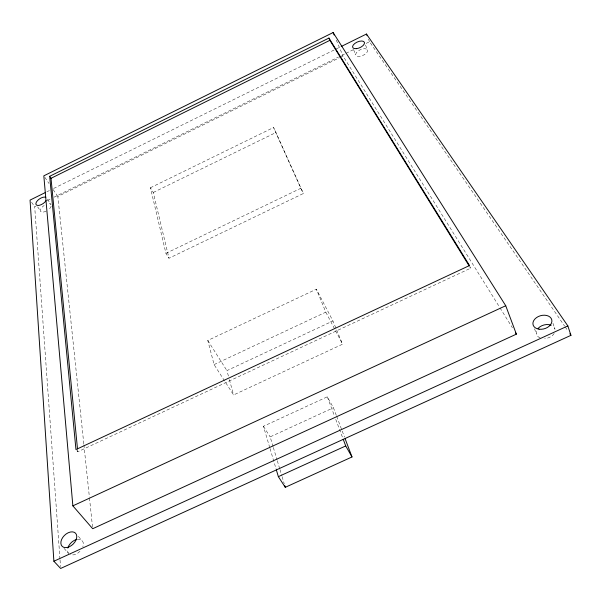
<?xml version="1.0" encoding="UTF-8"?>
<svg xmlns="http://www.w3.org/2000/svg" width="601" height="601" viewBox="0 0 601 601"><rect width="100%" height="100%" fill="white"/><g stroke="black" fill="none" stroke-linecap="round" stroke-linejoin="round"><path stroke-width="0.45" stroke-dasharray="3 2.25" d="M46.87 191.794L49.395 190.547M53.602 188.474L340.376 46.908M59.972 559.11L34.693 206.714L36.376 205.888M47.314 200.501L50.679 198.841M54.045 197.181L338.393 57.057M341.759 55.405L345.124 53.744M345.966 53.331L353.538 49.598M366.159 43.377L369.525 41.724L564.587 326.058M83.794 443.793L57.839 196.489L339.648 57.651M340.489 57.238L343.006 55.991L499.544 307.126M150.415 187.752L273.59 127.502L303.392 193.499L168.986 258.235L165.929 253.337L150.415 187.752L153.27 192.463L168.986 258.235M153.27 192.463L276.039 132.483M165.929 253.337L300.816 188.293L273.59 127.502M224.586 380.944L214.084 364.604L207.781 340.459L316.366 289.201L332.931 320.964L342.585 344.185L233.586 394.955L225.09 381.725M214.084 364.604L325.81 312.152L316.366 289.201M228.403 376.023L226.923 370.614L332.931 320.964M76.868 450.652L77.784 451.764L470.583 268.226L470.057 266.874M269.766 447.647L263.433 426.274L327.29 396.81L333.435 407.756L336.365 415.524M273.072 446.611L270.157 436.882L333.435 407.756M64.022 548.367L68.281 553.033M78.37 536.415L81.954 540.442M31.598 202.304L34.693 206.714M37.66 206.872L40.74 211.282M47.426 199.322L50.98 204.483A6.145 2.975 -33.4 0 0 48.298 203.747M565.12 326.831L567.772 330.693M44.865 177.363L49.012 183.485M53.166 189.6L57.839 196.489M207.781 340.459L226.923 370.614M263.433 426.274L270.157 436.882M500.032 307.922L512.42 327.793M469.599 266.626L470.583 268.226M325.81 312.152L342.585 344.185M300.816 188.293L303.392 193.499M336.305 40.079L343.006 55.991M353.643 49.785L355.754 54.894M365.506 45.045L367.579 50.191A6.378 3.133 -23.9 0 1 359.451 56.381A6.378 3.133 -23.9 0 1 357.986 51.1A6.378 3.133 -23.9 0 1 367.579 50.191M368.496 39.163L369.525 41.724M336.688 416.388L344.508 437.107M327.29 396.81L334.457 415.915M335.756 419.385L342.6 437.618M534.522 328.77L536.332 333.833M552.95 323.263L554.986 329.22A9.608 6.821 -15.2 0 0 552.958 326.215M273.342 447.497L277.053 459.885M277.316 460.764L279.705 468.727M279.976 469.614L281.831 475.812M282.094 476.691L284.22 483.767M270.029 448.541L276.362 469.914M229.387 379.629L233.586 394.955M83.892 444.725L89.376 496.989M89.474 497.921L92.509 526.852M77.597 449.901L77.784 451.764M60.04 560.049L60.513 566.593M554.175 333.472A9.608 6.821 -15.2 0 1 544.649 338.603M540.081 337.89A9.608 6.821 -15.2 0 1 536.866 330.212M51.138 206.166A6.145 2.975 -33.4 0 1 48.809 209.388M46.149 211.161A6.145 2.975 -33.4 0 1 40.575 210.943A6.145 2.975 -33.4 0 1 44.204 205.429M77.559 539.292A9.308 6.168 -44.6 0 1 82.878 546.73M79.941 551.327A9.308 6.168 -44.6 0 1 70.272 554.588M68.89 553.701A9.308 6.168 -44.6 0 1 67.575 549.397"/><path stroke-width="0.9" d="M333.127 32.537L43.82 175.838L72.864 505.854L92.704 528.722L516.379 334.148L505.734 305.729L333.127 32.537L334.186 35.053M49.658 176.303L328.935 38.066L469.531 265.529L75.959 449.548L49.658 176.303L51.002 178.309L77.506 448.97M51.002 178.309L329.896 40.327L469.111 265.83M45.188 192.62L30.05 200.095L53.88 561.236L60.641 568.463L570.95 335.335L567.847 325.922L366.452 34.039L341.218 46.495M72.864 505.854L505.734 305.729M53.88 561.236L567.847 325.922M278.361 476.661L345.718 445.934L351.998 456.963L285.28 487.313L278.361 476.661L276.362 469.914M569.891 333.788L570.95 335.335M515.395 332.556L516.379 334.148M328.935 38.066L329.896 40.327M366.452 34.039L367.136 35.744M345.162 438.835L351.998 456.963M343.246 439.354L345.718 445.934M284.754 485.54L285.28 487.313M46.089 200.569A6.175 2.952 -33.4 0 1 38.021 205.467A6.175 2.952 -33.4 0 1 37.585 200.509A6.175 2.952 -33.4 0 1 45.804 197.331M538.038 328.477A9.608 6.821 -15.2 0 1 551.162 325.216M67.838 548.059A9.308 6.168 -44.6 0 1 76.89 539.413M539.052 329.19A9.684 6.806 -15.5 0 0 551.786 319.86A9.684 6.806 -15.5 0 0 536.392 317.696A9.684 6.806 -15.5 0 0 539.052 329.19M67.357 547.428A9.376 6.153 -44.3 0 0 76.327 534.364A9.376 6.153 -44.3 0 0 62.759 537.422A9.376 6.153 -44.3 0 0 67.357 547.428M356.288 48.681A6.408 3.118 -24 0 0 364.469 42.476A6.408 3.118 -24 0 0 354.845 43.437A6.408 3.118 -24 0 0 356.288 48.681"/></g></svg>
